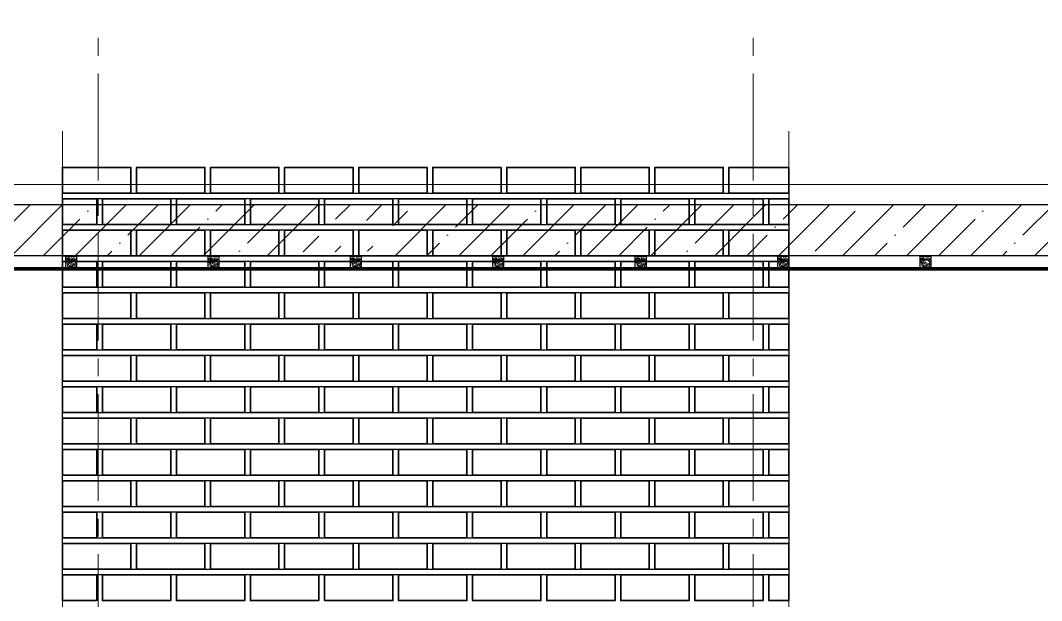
# Model space of a CAD drawing. Header units: millimetres. Extents: x 306212 to 393045, y -154783 to -111932.
# Drawn here: x 379156 to 382741, y -142607 to -140571 of the extents above; entities that cross this region are included whole.
import ezdxf

# ---------------------------------------------------------------- set-up
doc = ezdxf.new("R2010")
doc.units = ezdxf.units.MM
doc.linetypes.add('CENTER2', pattern=[1.125, 0.75, -0.125, 0.125, -0.125])
doc.layers.add('ahsap', color=222, linetype='Continuous', lineweight=13)
doc.layers.add('AKS', color=252, linetype='CENTER2')

msp = doc.modelspace()

# ---------------------------------------------------------------- hatches: boundary and pattern name
at = {"layer": 'ahsap'}
h = msp.add_hatch(dxfattribs=at)
h.set_pattern_fill('ANSI35', color=251, scale=25, style=0)
h.set_pattern_definition([(45, (29611.11, 3004), (-112.2532, 112.2532), []), (45, (29723.36, 3004), (-112.2532, 112.2532), [198.4375, -39.6875, 0, -39.6875])])
h.paths.add_polyline_path([(386093.4, -141217.4), (381853.4, -141217.4), (381853.4, -141253.4), (381853.4, -141397.4), (386093.4, -141397.4)], flags=16)
h.paths.add_polyline_path([(379428.4, -141217.4), (379303.4, -141217.4), (379303.4, -141253.4), (379428.4, -141253.4)])
h.paths.add_polyline_path([(379428.4, -141253.4), (379303.4, -141253.4), (379303.4, -141273.4), (379423.4, -141273.4), (379428.4, -141273.4)])
h.paths.add_polyline_path([(379423.4, -141273.4), (379303.4, -141273.4), (379303.4, -141363.4), (379423.4, -141363.4)])
h.paths.add_polyline_path([(379428.4, -141363.4), (379303.4, -141363.4), (379303.4, -141383.4), (379428.4, -141383.4)])
h.paths.add_polyline_path([(379428.4, -141383.4), (379303.4, -141383.4), (379303.4, -141397.4), (379428.4, -141397.4)])
h.paths.add_polyline_path([(379543.4, -141383.4), (379428.4, -141383.4), (379428.4, -141397.4), (379543.4, -141397.4)])
h.paths.add_polyline_path([(381853.4, -141363.4), (379428.4, -141363.4), (379428.4, -141383.4), (379543.4, -141383.4), (381853.4, -141383.4)])
h.paths.add_polyline_path([(379443.4, -141273.4), (379428.4, -141273.4), (379428.4, -141363.4), (379443.4, -141363.4)])
h.paths.add_polyline_path([(381853.4, -141253.4), (379428.4, -141253.4), (379428.4, -141273.4), (379503.4, -141273.4), (379683.4, -141273.4), (381853.4, -141273.4)])
h.paths.add_polyline_path([(379428.4, -141273.4), (379423.4, -141273.4), (379423.4, -141363.4), (379428.4, -141363.4)])
h.paths.add_polyline_path([(379543.4, -141217.4), (379428.4, -141217.4), (379428.4, -141253.4), (379503.4, -141253.4), (379543.4, -141253.4)])
h.paths.add_polyline_path([(379563.4, -141217.4), (379543.4, -141217.4), (379543.4, -141253.4), (379563.4, -141253.4)])
h.paths.add_polyline_path([(379803.4, -141217.4), (379563.4, -141217.4), (379563.4, -141253.4), (379763.4, -141253.4), (379803.4, -141253.4)])
h.paths.add_polyline_path([(379703.4, -141273.4), (379683.4, -141273.4), (379683.4, -141363.4), (379703.4, -141363.4)])
h.paths.add_polyline_path([(379683.4, -141273.4), (379443.4, -141273.4), (379443.4, -141363.4), (379643.4, -141363.4), (379683.4, -141363.4)])
h.paths.add_polyline_path([(379803.4, -141383.4), (379563.4, -141383.4), (379563.4, -141397.4), (379803.4, -141397.4)])
h.paths.add_polyline_path([(379563.4, -141383.4), (379543.4, -141383.4), (379543.4, -141397.4), (379563.4, -141397.4)])
h.paths.add_polyline_path([(379823.4, -141383.4), (379803.4, -141383.4), (379803.4, -141397.4), (379823.4, -141397.4)])
h.paths.add_polyline_path([(379943.4, -141273.4), (379703.4, -141273.4), (379703.4, -141363.4), (379903.4, -141363.4), (379943.4, -141363.4)])
h.paths.add_polyline_path([(379823.4, -141217.4), (379803.4, -141217.4), (379803.4, -141253.4), (379823.4, -141253.4)])
h.paths.add_polyline_path([(380063.4, -141217.4), (379823.4, -141217.4), (379823.4, -141253.4), (380023.4, -141253.4), (380063.4, -141253.4)])
h.paths.add_polyline_path([(380083.4, -141217.4), (380063.4, -141217.4), (380063.4, -141253.4), (380083.4, -141253.4)])
h.paths.add_polyline_path([(379963.4, -141273.4), (379943.4, -141273.4), (379943.4, -141363.4), (379963.4, -141363.4)])
h.paths.add_polyline_path([(380203.4, -141273.4), (379963.4, -141273.4), (379963.4, -141363.4), (380163.4, -141363.4), (380203.4, -141363.4)])
h.paths.add_polyline_path([(380063.4, -141383.4), (379823.4, -141383.4), (379823.4, -141397.4), (380063.4, -141397.4)])
h.paths.add_polyline_path([(380343.4, -141383.4), (380323.4, -141383.4), (380323.4, -141397.4), (380343.4, -141397.4)])
h.paths.add_polyline_path([(380083.4, -141383.4), (380063.4, -141383.4), (380063.4, -141397.4), (380083.4, -141397.4)])
h.paths.add_polyline_path([(380323.4, -141217.4), (380083.4, -141217.4), (380083.4, -141253.4), (380283.4, -141253.4), (380323.4, -141253.4)])
h.paths.add_polyline_path([(380343.4, -141217.4), (380323.4, -141217.4), (380323.4, -141253.4), (380343.4, -141253.4)])
h.paths.add_polyline_path([(380483.4, -141273.4), (380463.4, -141273.4), (380463.4, -141363.4), (380483.4, -141363.4)])
h.paths.add_polyline_path([(380583.4, -141217.4), (380343.4, -141217.4), (380343.4, -141253.4), (380543.4, -141253.4), (380583.4, -141253.4)])
h.paths.add_polyline_path([(380603.4, -141217.4), (380583.4, -141217.4), (380583.4, -141253.4), (380603.4, -141253.4)])
h.paths.add_polyline_path([(380723.4, -141273.4), (380483.4, -141273.4), (380483.4, -141363.4), (380683.4, -141363.4), (380723.4, -141363.4)])
h.paths.add_polyline_path([(380583.4, -141383.4), (380343.4, -141383.4), (380343.4, -141397.4), (380583.4, -141397.4)])
h.paths.add_polyline_path([(380603.4, -141383.4), (380583.4, -141383.4), (380583.4, -141397.4), (380603.4, -141397.4)])
h.paths.add_polyline_path([(380843.4, -141383.4), (380603.4, -141383.4), (380603.4, -141397.4), (380843.4, -141397.4)])
h.paths.add_polyline_path([(386093.4, -141217.4), (380843.4, -141217.4), (380843.4, -141253.4), (381853.4, -141253.4), (381853.4, -141273.4), (380723.4, -141273.4), (380723.4, -141363.4), (381853.4, -141363.4), (381853.4, -141383.4), (380843.4, -141383.4), (380843.4, -141397.4), (386093.4, -141397.4)])
h.paths.add_polyline_path([(380843.4, -141217.4), (380603.4, -141217.4), (380603.4, -141253.4), (380803.4, -141253.4), (380843.4, -141253.4)])
h.paths.add_polyline_path([(379303.4, -141217.4), (378013.4, -141217.4), (378003.4, -141217.4), (378003.4, -141397.4), (378013.4, -141397.4), (379303.4, -141397.4), (379303.4, -141383.4)])
h.paths.add_polyline_path([(386093.4, -141217.4), (381853.4, -141217.4), (381853.4, -141253.4), (381853.4, -141397.4), (386093.4, -141397.4)], flags=17)
h.paths.add_polyline_path([(378013.4, -141270.9), (378013.4, -141250.9), (378013.4, -141217.4), (374783.4, -141217.4), (374783.4, -141250.9), (374783.4, -141270.9), (374783.4, -141360.9), (374783.4, -141380.9), (374783.4, -141397.4), (378013.4, -141397.4), (378013.4, -141380.9), (378013.4, -141360.9)])

# ---------------------------------------------------------------- linework, layer by layer
for p, q in [((379303.4, -140959.9), (379303.4, -147357.4)), ((381853.4, -140959.9), (381853.4, -147357.4)), ((385973.4, -141147.4), (374783.4, -141147.4))]:
    msp.add_line(p, q, dxfattribs=at)
at = {"layer": 'ahsap', "color": 26, "lineweight": 35}
for points in [[(379503.4, -141177.4), (379303.4, -141177.4), (379303.4, -141087.4), (379543.4, -141087.4), (379543.4, -141177.4), (379503.4, -141177.4)], [(379763.4, -141177.4), (379563.4, -141177.4), (379563.4, -141087.4), (379803.4, -141087.4), (379803.4, -141177.4), (379763.4, -141177.4)], [(380023.4, -141177.4), (379823.4, -141177.4), (379823.4, -141087.4), (380063.4, -141087.4), (380063.4, -141177.4), (380023.4, -141177.4)], [(380283.4, -141177.4), (380083.4, -141177.4), (380083.4, -141087.4), (380323.4, -141087.4), (380323.4, -141177.4), (380283.4, -141177.4)], [(380543.4, -141177.4), (380343.4, -141177.4), (380343.4, -141087.4), (380583.4, -141087.4), (380583.4, -141177.4), (380543.4, -141177.4)], [(380803.4, -141177.4), (380603.4, -141177.4), (380603.4, -141087.4), (380843.4, -141087.4), (380843.4, -141177.4), (380803.4, -141177.4)], [(381063.4, -141177.4), (380863.4, -141177.4), (380863.4, -141087.4), (381103.4, -141087.4), (381103.4, -141177.4), (381063.4, -141177.4)], [(381323.4, -141177.4), (381123.4, -141177.4), (381123.4, -141087.4), (381363.4, -141087.4), (381363.4, -141177.4), (381323.4, -141177.4)], [(381583.4, -141177.4), (381383.4, -141177.4), (381383.4, -141087.4), (381623.4, -141087.4), (381623.4, -141177.4), (381583.4, -141177.4)], [(381843.4, -141177.4), (381643.4, -141177.4), (381643.4, -141087.4), (381853.4, -141087.4), (381853.4, -141177.4), (381843.4, -141177.4)], [(379303.4, -141287.4), (379303.4, -141197.4), (379423.4, -141197.4), (379423.4, -141287.4), (379303.4, -141287.4)], [(379643.4, -141287.4), (379443.4, -141287.4), (379443.4, -141197.4), (379683.4, -141197.4), (379683.4, -141287.4), (379643.4, -141287.4)], [(379903.4, -141287.4), (379703.4, -141287.4), (379703.4, -141197.4), (379943.4, -141197.4), (379943.4, -141287.4), (379903.4, -141287.4)], [(380163.4, -141287.4), (379963.4, -141287.4), (379963.4, -141197.4), (380203.4, -141197.4), (380203.4, -141287.4), (380163.4, -141287.4)], [(380423.4, -141287.4), (380223.4, -141287.4), (380223.4, -141197.4), (380463.4, -141197.4), (380463.4, -141287.4), (380423.4, -141287.4)], [(380683.4, -141287.4), (380483.4, -141287.4), (380483.4, -141197.4), (380723.4, -141197.4), (380723.4, -141287.4), (380683.4, -141287.4)], [(380943.4, -141287.4), (380743.4, -141287.4), (380743.4, -141197.4), (380983.4, -141197.4), (380983.4, -141287.4), (380943.4, -141287.4)], [(381203.4, -141287.4), (381003.4, -141287.4), (381003.4, -141197.4), (381243.4, -141197.4), (381243.4, -141287.4), (381203.4, -141287.4)], [(381463.4, -141287.4), (381263.4, -141287.4), (381263.4, -141197.4), (381503.4, -141197.4), (381503.4, -141287.4), (381463.4, -141287.4)], [(381723.4, -141287.4), (381523.4, -141287.4), (381523.4, -141197.4), (381763.4, -141197.4), (381763.4, -141287.4), (381723.4, -141287.4)], [(381853.4, -141287.4), (381783.4, -141287.4), (381783.4, -141197.4), (381853.4, -141197.4), (381853.4, -141287.4), (381853.4, -141287.4)], [(379503.4, -141397.4), (379303.4, -141397.4), (379303.4, -141307.4), (379543.4, -141307.4), (379543.4, -141397.4), (379503.4, -141397.4)], [(379763.4, -141397.4), (379563.4, -141397.4), (379563.4, -141307.4), (379803.4, -141307.4), (379803.4, -141397.4), (379763.4, -141397.4)], [(380023.4, -141397.4), (379823.4, -141397.4), (379823.4, -141307.4), (380063.4, -141307.4), (380063.4, -141397.4), (380023.4, -141397.4)], [(380283.4, -141397.4), (380083.4, -141397.4), (380083.4, -141307.4), (380323.4, -141307.4), (380323.4, -141397.4), (380283.4, -141397.4)], [(380543.4, -141397.4), (380343.4, -141397.4), (380343.4, -141307.4), (380583.4, -141307.4), (380583.4, -141397.4), (380543.4, -141397.4)], [(380803.4, -141397.4), (380603.4, -141397.4), (380603.4, -141307.4), (380843.4, -141307.4), (380843.4, -141397.4), (380803.4, -141397.4)], [(381063.4, -141397.4), (380863.4, -141397.4), (380863.4, -141307.4), (381103.4, -141307.4), (381103.4, -141397.4), (381063.4, -141397.4)], [(381323.4, -141397.4), (381123.4, -141397.4), (381123.4, -141307.4), (381363.4, -141307.4), (381363.4, -141397.4), (381323.4, -141397.4)], [(381583.4, -141397.4), (381383.4, -141397.4), (381383.4, -141307.4), (381623.4, -141307.4), (381623.4, -141397.4), (381583.4, -141397.4)], [(381843.4, -141397.4), (381643.4, -141397.4), (381643.4, -141307.4), (381853.4, -141307.4), (381853.4, -141397.4), (381843.4, -141397.4)], [(379303.4, -141507.4), (379303.4, -141417.4), (379423.4, -141417.4), (379423.4, -141507.4), (379303.4, -141507.4)], [(379643.4, -141507.4), (379443.4, -141507.4), (379443.4, -141417.4), (379683.4, -141417.4), (379683.4, -141507.4), (379643.4, -141507.4)], [(379903.4, -141507.4), (379703.4, -141507.4), (379703.4, -141417.4), (379943.4, -141417.4), (379943.4, -141507.4), (379903.4, -141507.4)], [(380163.4, -141507.4), (379963.4, -141507.4), (379963.4, -141417.4), (380203.4, -141417.4), (380203.4, -141507.4), (380163.4, -141507.4)], [(380423.4, -141507.4), (380223.4, -141507.4), (380223.4, -141417.4), (380463.4, -141417.4), (380463.4, -141507.4), (380423.4, -141507.4)], [(380683.4, -141507.4), (380483.4, -141507.4), (380483.4, -141417.4), (380723.4, -141417.4), (380723.4, -141507.4), (380683.4, -141507.4)], [(380943.4, -141507.4), (380743.4, -141507.4), (380743.4, -141417.4), (380983.4, -141417.4), (380983.4, -141507.4), (380943.4, -141507.4)], [(381203.4, -141507.4), (381003.4, -141507.4), (381003.4, -141417.4), (381243.4, -141417.4), (381243.4, -141507.4), (381203.4, -141507.4)], [(381463.4, -141507.4), (381263.4, -141507.4), (381263.4, -141417.4), (381503.4, -141417.4), (381503.4, -141507.4), (381463.4, -141507.4)], [(381723.4, -141507.4), (381523.4, -141507.4), (381523.4, -141417.4), (381763.4, -141417.4), (381763.4, -141507.4), (381723.4, -141507.4)], [(381853.4, -141507.4), (381783.4, -141507.4), (381783.4, -141417.4), (381853.4, -141417.4), (381853.4, -141507.4), (381853.4, -141507.4)], [(379503.4, -141617.4), (379303.4, -141617.4), (379303.4, -141527.4), (379543.4, -141527.4), (379543.4, -141617.4), (379503.4, -141617.4)], [(379763.4, -141617.4), (379563.4, -141617.4), (379563.4, -141527.4), (379803.4, -141527.4), (379803.4, -141617.4), (379763.4, -141617.4)], [(380023.4, -141617.4), (379823.4, -141617.4), (379823.4, -141527.4), (380063.4, -141527.4), (380063.4, -141617.4), (380023.4, -141617.4)], [(380283.4, -141617.4), (380083.4, -141617.4), (380083.4, -141527.4), (380323.4, -141527.4), (380323.4, -141617.4), (380283.4, -141617.4)], [(380543.4, -141617.4), (380343.4, -141617.4), (380343.4, -141527.4), (380583.4, -141527.4), (380583.4, -141617.4), (380543.4, -141617.4)], [(380803.4, -141617.4), (380603.4, -141617.4), (380603.4, -141527.4), (380843.4, -141527.4), (380843.4, -141617.4), (380803.4, -141617.4)], [(381063.4, -141617.4), (380863.4, -141617.4), (380863.4, -141527.4), (381103.4, -141527.4), (381103.4, -141617.4), (381063.4, -141617.4)], [(381323.4, -141617.4), (381123.4, -141617.4), (381123.4, -141527.4), (381363.4, -141527.4), (381363.4, -141617.4), (381323.4, -141617.4)], [(381583.4, -141617.4), (381383.4, -141617.4), (381383.4, -141527.4), (381623.4, -141527.4), (381623.4, -141617.4), (381583.4, -141617.4)], [(381843.4, -141617.4), (381643.4, -141617.4), (381643.4, -141527.4), (381853.4, -141527.4), (381853.4, -141617.4), (381843.4, -141617.4)], [(379303.4, -141727.4), (379303.4, -141637.4), (379423.4, -141637.4), (379423.4, -141727.4), (379303.4, -141727.4)], [(379643.4, -141727.4), (379443.4, -141727.4), (379443.4, -141637.4), (379683.4, -141637.4), (379683.4, -141727.4), (379643.4, -141727.4)], [(379903.4, -141727.4), (379703.4, -141727.4), (379703.4, -141637.4), (379943.4, -141637.4), (379943.4, -141727.4), (379903.4, -141727.4)], [(380163.4, -141727.4), (379963.4, -141727.4), (379963.4, -141637.4), (380203.4, -141637.4), (380203.4, -141727.4), (380163.4, -141727.4)], [(380423.4, -141727.4), (380223.4, -141727.4), (380223.4, -141637.4), (380463.4, -141637.4), (380463.4, -141727.4), (380423.4, -141727.4)], [(380683.4, -141727.4), (380483.4, -141727.4), (380483.4, -141637.4), (380723.4, -141637.4), (380723.4, -141727.4), (380683.4, -141727.4)], [(380943.4, -141727.4), (380743.4, -141727.4), (380743.4, -141637.4), (380983.4, -141637.4), (380983.4, -141727.4), (380943.4, -141727.4)], [(381203.4, -141727.4), (381003.4, -141727.4), (381003.4, -141637.4), (381243.4, -141637.4), (381243.4, -141727.4), (381203.4, -141727.4)], [(381463.4, -141727.4), (381263.4, -141727.4), (381263.4, -141637.4), (381503.4, -141637.4), (381503.4, -141727.4), (381463.4, -141727.4)], [(381723.4, -141727.4), (381523.4, -141727.4), (381523.4, -141637.4), (381763.4, -141637.4), (381763.4, -141727.4), (381723.4, -141727.4)], [(381853.4, -141727.4), (381783.4, -141727.4), (381783.4, -141637.4), (381853.4, -141637.4), (381853.4, -141727.4), (381853.4, -141727.4)], [(379503.4, -141837.4), (379303.4, -141837.4), (379303.4, -141747.4), (379543.4, -141747.4), (379543.4, -141837.4), (379503.4, -141837.4)], [(379763.4, -141837.4), (379563.4, -141837.4), (379563.4, -141747.4), (379803.4, -141747.4), (379803.4, -141837.4), (379763.4, -141837.4)], [(380023.4, -141837.4), (379823.4, -141837.4), (379823.4, -141747.4), (380063.4, -141747.4), (380063.4, -141837.4), (380023.4, -141837.4)], [(380283.4, -141837.4), (380083.4, -141837.4), (380083.4, -141747.4), (380323.4, -141747.4), (380323.4, -141837.4), (380283.4, -141837.4)], [(380543.4, -141837.4), (380343.4, -141837.4), (380343.4, -141747.4), (380583.4, -141747.4), (380583.4, -141837.4), (380543.4, -141837.4)], [(380803.4, -141837.4), (380603.4, -141837.4), (380603.4, -141747.4), (380843.4, -141747.4), (380843.4, -141837.4), (380803.4, -141837.4)], [(381063.4, -141837.4), (380863.4, -141837.4), (380863.4, -141747.4), (381103.4, -141747.4), (381103.4, -141837.4), (381063.4, -141837.4)], [(381323.4, -141837.4), (381123.4, -141837.4), (381123.4, -141747.4), (381363.4, -141747.4), (381363.4, -141837.4), (381323.4, -141837.4)], [(381583.4, -141837.4), (381383.4, -141837.4), (381383.4, -141747.4), (381623.4, -141747.4), (381623.4, -141837.4), (381583.4, -141837.4)], [(381843.4, -141837.4), (381643.4, -141837.4), (381643.4, -141747.4), (381853.4, -141747.4), (381853.4, -141837.4), (381843.4, -141837.4)], [(379303.4, -141947.4), (379303.4, -141857.4), (379423.4, -141857.4), (379423.4, -141947.4), (379303.4, -141947.4)], [(379643.4, -141947.4), (379443.4, -141947.4), (379443.4, -141857.4), (379683.4, -141857.4), (379683.4, -141947.4), (379643.4, -141947.4)], [(379903.4, -141947.4), (379703.4, -141947.4), (379703.4, -141857.4), (379943.4, -141857.4), (379943.4, -141947.4), (379903.4, -141947.4)], [(380163.4, -141947.4), (379963.4, -141947.4), (379963.4, -141857.4), (380203.4, -141857.4), (380203.4, -141947.4), (380163.4, -141947.4)], [(380423.4, -141947.4), (380223.4, -141947.4), (380223.4, -141857.4), (380463.4, -141857.4), (380463.4, -141947.4), (380423.4, -141947.4)], [(380683.4, -141947.4), (380483.4, -141947.4), (380483.4, -141857.4), (380723.4, -141857.4), (380723.4, -141947.4), (380683.4, -141947.4)], [(380943.4, -141947.4), (380743.4, -141947.4), (380743.4, -141857.4), (380983.4, -141857.4), (380983.4, -141947.4), (380943.4, -141947.4)], [(381203.4, -141947.4), (381003.4, -141947.4), (381003.4, -141857.4), (381243.4, -141857.4), (381243.4, -141947.4), (381203.4, -141947.4)], [(381463.4, -141947.4), (381263.4, -141947.4), (381263.4, -141857.4), (381503.4, -141857.4), (381503.4, -141947.4), (381463.4, -141947.4)], [(381723.4, -141947.4), (381523.4, -141947.4), (381523.4, -141857.4), (381763.4, -141857.4), (381763.4, -141947.4), (381723.4, -141947.4)], [(381853.4, -141947.4), (381783.4, -141947.4), (381783.4, -141857.4), (381853.4, -141857.4), (381853.4, -141947.4), (381853.4, -141947.4)], [(379503.4, -142057.4), (379303.4, -142057.4), (379303.4, -141967.4), (379543.4, -141967.4), (379543.4, -142057.4), (379503.4, -142057.4)], [(379763.4, -142057.4), (379563.4, -142057.4), (379563.4, -141967.4), (379803.4, -141967.4), (379803.4, -142057.4), (379763.4, -142057.4)], [(380023.4, -142057.4), (379823.4, -142057.4), (379823.4, -141967.4), (380063.4, -141967.4), (380063.4, -142057.4), (380023.4, -142057.4)], [(380283.4, -142057.4), (380083.4, -142057.4), (380083.4, -141967.4), (380323.4, -141967.4), (380323.4, -142057.4), (380283.4, -142057.4)], [(380543.4, -142057.4), (380343.4, -142057.4), (380343.4, -141967.4), (380583.4, -141967.4), (380583.4, -142057.4), (380543.4, -142057.4)], [(380803.4, -142057.4), (380603.4, -142057.4), (380603.4, -141967.4), (380843.4, -141967.4), (380843.4, -142057.4), (380803.4, -142057.4)], [(381063.4, -142057.4), (380863.4, -142057.4), (380863.4, -141967.4), (381103.4, -141967.4), (381103.4, -142057.4), (381063.4, -142057.4)], [(381323.4, -142057.4), (381123.4, -142057.4), (381123.4, -141967.4), (381363.4, -141967.4), (381363.4, -142057.4), (381323.4, -142057.4)], [(381583.4, -142057.4), (381383.4, -142057.4), (381383.4, -141967.4), (381623.4, -141967.4), (381623.4, -142057.4), (381583.4, -142057.4)], [(381843.4, -142057.4), (381643.4, -142057.4), (381643.4, -141967.4), (381853.4, -141967.4), (381853.4, -142057.4), (381843.4, -142057.4)], [(379303.4, -142167.4), (379303.4, -142077.4), (379423.4, -142077.4), (379423.4, -142167.4), (379303.4, -142167.4)], [(379643.4, -142167.4), (379443.4, -142167.4), (379443.4, -142077.4), (379683.4, -142077.4), (379683.4, -142167.4), (379643.4, -142167.4)], [(379903.4, -142167.4), (379703.4, -142167.4), (379703.4, -142077.4), (379943.4, -142077.4), (379943.4, -142167.4), (379903.4, -142167.4)], [(380163.4, -142167.4), (379963.4, -142167.4), (379963.4, -142077.4), (380203.4, -142077.4), (380203.4, -142167.4), (380163.4, -142167.4)], [(380423.4, -142167.4), (380223.4, -142167.4), (380223.4, -142077.4), (380463.4, -142077.4), (380463.4, -142167.4), (380423.4, -142167.4)], [(380683.4, -142167.4), (380483.4, -142167.4), (380483.4, -142077.4), (380723.4, -142077.4), (380723.4, -142167.4), (380683.4, -142167.4)], [(380943.4, -142167.4), (380743.4, -142167.4), (380743.4, -142077.4), (380983.4, -142077.4), (380983.4, -142167.4), (380943.4, -142167.4)], [(381203.4, -142167.4), (381003.4, -142167.4), (381003.4, -142077.4), (381243.4, -142077.4), (381243.4, -142167.4), (381203.4, -142167.4)], [(381463.4, -142167.4), (381263.4, -142167.4), (381263.4, -142077.4), (381503.4, -142077.4), (381503.4, -142167.4), (381463.4, -142167.4)], [(381723.4, -142167.4), (381523.4, -142167.4), (381523.4, -142077.4), (381763.4, -142077.4), (381763.4, -142167.4), (381723.4, -142167.4)], [(381853.4, -142167.4), (381783.4, -142167.4), (381783.4, -142077.4), (381853.4, -142077.4), (381853.4, -142167.4), (381853.4, -142167.4)], [(379503.4, -142277.4), (379303.4, -142277.4), (379303.4, -142187.4), (379543.4, -142187.4), (379543.4, -142277.4), (379503.4, -142277.4)], [(379763.4, -142277.4), (379563.4, -142277.4), (379563.4, -142187.4), (379803.4, -142187.4), (379803.4, -142277.4), (379763.4, -142277.4)], [(380023.4, -142277.4), (379823.4, -142277.4), (379823.4, -142187.4), (380063.4, -142187.4), (380063.4, -142277.4), (380023.4, -142277.4)], [(380283.4, -142277.4), (380083.4, -142277.4), (380083.4, -142187.4), (380323.4, -142187.4), (380323.4, -142277.4), (380283.4, -142277.4)], [(380543.4, -142277.4), (380343.4, -142277.4), (380343.4, -142187.4), (380583.4, -142187.4), (380583.4, -142277.4), (380543.4, -142277.4)], [(380803.4, -142277.4), (380603.4, -142277.4), (380603.4, -142187.4), (380843.4, -142187.4), (380843.4, -142277.4), (380803.4, -142277.4)], [(381063.4, -142277.4), (380863.4, -142277.4), (380863.4, -142187.4), (381103.4, -142187.4), (381103.4, -142277.4), (381063.4, -142277.4)], [(381323.4, -142277.4), (381123.4, -142277.4), (381123.4, -142187.4), (381363.4, -142187.4), (381363.4, -142277.4), (381323.4, -142277.4)], [(381583.4, -142277.4), (381383.4, -142277.4), (381383.4, -142187.4), (381623.4, -142187.4), (381623.4, -142277.4), (381583.4, -142277.4)], [(381843.4, -142277.4), (381643.4, -142277.4), (381643.4, -142187.4), (381853.4, -142187.4), (381853.4, -142277.4), (381843.4, -142277.4)], [(379303.4, -142387.4), (379303.4, -142297.4), (379423.4, -142297.4), (379423.4, -142387.4), (379303.4, -142387.4)], [(379643.4, -142387.4), (379443.4, -142387.4), (379443.4, -142297.4), (379683.4, -142297.4), (379683.4, -142387.4), (379643.4, -142387.4)], [(379903.4, -142387.4), (379703.4, -142387.4), (379703.4, -142297.4), (379943.4, -142297.4), (379943.4, -142387.4), (379903.4, -142387.4)], [(380163.4, -142387.4), (379963.4, -142387.4), (379963.4, -142297.4), (380203.4, -142297.4), (380203.4, -142387.4), (380163.4, -142387.4)], [(380423.4, -142387.4), (380223.4, -142387.4), (380223.4, -142297.4), (380463.4, -142297.4), (380463.4, -142387.4), (380423.4, -142387.4)], [(380683.4, -142387.4), (380483.4, -142387.4), (380483.4, -142297.4), (380723.4, -142297.4), (380723.4, -142387.4), (380683.4, -142387.4)], [(380943.4, -142387.4), (380743.4, -142387.4), (380743.4, -142297.4), (380983.4, -142297.4), (380983.4, -142387.4), (380943.4, -142387.4)], [(381203.4, -142387.4), (381003.4, -142387.4), (381003.4, -142297.4), (381243.4, -142297.4), (381243.4, -142387.4), (381203.4, -142387.4)], [(381463.4, -142387.4), (381263.4, -142387.4), (381263.4, -142297.4), (381503.4, -142297.4), (381503.4, -142387.4), (381463.4, -142387.4)], [(381723.4, -142387.4), (381523.4, -142387.4), (381523.4, -142297.4), (381763.4, -142297.4), (381763.4, -142387.4), (381723.4, -142387.4)], [(381853.4, -142387.4), (381783.4, -142387.4), (381783.4, -142297.4), (381853.4, -142297.4), (381853.4, -142387.4), (381853.4, -142387.4)], [(379503.4, -142497.4), (379303.4, -142497.4), (379303.4, -142407.4), (379543.4, -142407.4), (379543.4, -142497.4), (379503.4, -142497.4)], [(379763.4, -142497.4), (379563.4, -142497.4), (379563.4, -142407.4), (379803.4, -142407.4), (379803.4, -142497.4), (379763.4, -142497.4)], [(380023.4, -142497.4), (379823.4, -142497.4), (379823.4, -142407.4), (380063.4, -142407.4), (380063.4, -142497.4), (380023.4, -142497.4)], [(380283.4, -142497.4), (380083.4, -142497.4), (380083.4, -142407.4), (380323.4, -142407.4), (380323.4, -142497.4), (380283.4, -142497.4)], [(380543.4, -142497.4), (380343.4, -142497.4), (380343.4, -142407.4), (380583.4, -142407.4), (380583.4, -142497.4), (380543.4, -142497.4)], [(380803.4, -142497.4), (380603.4, -142497.4), (380603.4, -142407.4), (380843.4, -142407.4), (380843.4, -142497.4), (380803.4, -142497.4)], [(381063.4, -142497.4), (380863.4, -142497.4), (380863.4, -142407.4), (381103.4, -142407.4), (381103.4, -142497.4), (381063.4, -142497.4)], [(381323.4, -142497.4), (381123.4, -142497.4), (381123.4, -142407.4), (381363.4, -142407.4), (381363.4, -142497.4), (381323.4, -142497.4)], [(381583.4, -142497.4), (381383.4, -142497.4), (381383.4, -142407.4), (381623.4, -142407.4), (381623.4, -142497.4), (381583.4, -142497.4)], [(381843.4, -142497.4), (381643.4, -142497.4), (381643.4, -142407.4), (381853.4, -142407.4), (381853.4, -142497.4), (381843.4, -142497.4)], [(379303.4, -142607.4), (379303.4, -142517.4), (379423.4, -142517.4), (379423.4, -142607.4), (379303.4, -142607.4)], [(379643.4, -142607.4), (379443.4, -142607.4), (379443.4, -142517.4), (379683.4, -142517.4), (379683.4, -142607.4), (379643.4, -142607.4)], [(379903.4, -142607.4), (379703.4, -142607.4), (379703.4, -142517.4), (379943.4, -142517.4), (379943.4, -142607.4), (379903.4, -142607.4)], [(380163.4, -142607.4), (379963.4, -142607.4), (379963.4, -142517.4), (380203.4, -142517.4), (380203.4, -142607.4), (380163.4, -142607.4)], [(380423.4, -142607.4), (380223.4, -142607.4), (380223.4, -142517.4), (380463.4, -142517.4), (380463.4, -142607.4), (380423.4, -142607.4)], [(380683.4, -142607.4), (380483.4, -142607.4), (380483.4, -142517.4), (380723.4, -142517.4), (380723.4, -142607.4), (380683.4, -142607.4)], [(380943.4, -142607.4), (380743.4, -142607.4), (380743.4, -142517.4), (380983.4, -142517.4), (380983.4, -142607.4), (380943.4, -142607.4)], [(381203.4, -142607.4), (381003.4, -142607.4), (381003.4, -142517.4), (381243.4, -142517.4), (381243.4, -142607.4), (381203.4, -142607.4)], [(381463.4, -142607.4), (381263.4, -142607.4), (381263.4, -142517.4), (381503.4, -142517.4), (381503.4, -142607.4), (381463.4, -142607.4)], [(381723.4, -142607.4), (381523.4, -142607.4), (381523.4, -142517.4), (381763.4, -142517.4), (381763.4, -142607.4), (381723.4, -142607.4)], [(381853.4, -142607.4), (381783.4, -142607.4), (381783.4, -142517.4), (381853.4, -142517.4), (381853.4, -142607.4), (381853.4, -142607.4)]]:
    msp.add_lwpolyline(points, dxfattribs=at)
at = {"layer": 'ahsap', "color": 251, "lineweight": 30}
for points in [[(379503.4, -141197.4), (379303.4, -141197.4), (379303.4, -141177.4), (381853.4, -141177.4), (381853.4, -141197.4), (379503.4, -141197.4)], [(378013.4, -141397.4), (374663.4, -141397.4), (374663.4, -141397.4), (374663.4, -141217.4), (374663.4, -141217.4), (378013.4, -141217.4), (386093.4, -141217.4), (386093.4, -141397.4), (378013.4, -141397.4)], [(379503.4, -141307.4), (379303.4, -141307.4), (379303.4, -141287.4), (381853.4, -141287.4), (381853.4, -141307.4), (379503.4, -141307.4)], [(379503.4, -141417.4), (379303.4, -141417.4), (379303.4, -141397.4), (381853.4, -141397.4), (381853.4, -141417.4), (379503.4, -141417.4)], [(379503.4, -141527.4), (379303.4, -141527.4), (379303.4, -141507.4), (381853.4, -141507.4), (381853.4, -141527.4), (379503.4, -141527.4)], [(379503.4, -141637.4), (379303.4, -141637.4), (379303.4, -141617.4), (381853.4, -141617.4), (381853.4, -141637.4), (379503.4, -141637.4)], [(379503.4, -141747.4), (379303.4, -141747.4), (379303.4, -141727.4), (381853.4, -141727.4), (381853.4, -141747.4), (379503.4, -141747.4)], [(379503.4, -141857.4), (379303.4, -141857.4), (379303.4, -141837.4), (381853.4, -141837.4), (381853.4, -141857.4), (379503.4, -141857.4)], [(379503.4, -141967.4), (379303.4, -141967.4), (379303.4, -141947.4), (381853.4, -141947.4), (381853.4, -141967.4), (379503.4, -141967.4)], [(379503.4, -142077.4), (379303.4, -142077.4), (379303.4, -142057.4), (381853.4, -142057.4), (381853.4, -142077.4), (379503.4, -142077.4)], [(379503.4, -142187.4), (379303.4, -142187.4), (379303.4, -142167.4), (381853.4, -142167.4), (381853.4, -142187.4), (379503.4, -142187.4)], [(379503.4, -142297.4), (379303.4, -142297.4), (379303.4, -142277.4), (381853.4, -142277.4), (381853.4, -142297.4), (379503.4, -142297.4)], [(379503.4, -142407.4), (379303.4, -142407.4), (379303.4, -142387.4), (381853.4, -142387.4), (381853.4, -142407.4), (379503.4, -142407.4)], [(379503.4, -142517.4), (379303.4, -142517.4), (379303.4, -142497.4), (381853.4, -142497.4), (381853.4, -142517.4), (379503.4, -142517.4)]]:
    msp.add_lwpolyline(points, dxfattribs=at)
at = {"layer": 'ahsap', "color": 46, "lineweight": 30}
for points in [[(379353.4, -141439.4), (379353.4, -141399.9), (379313.4, -141399.9), (379313.4, -141439.4), (379353.4, -141439.4)], [(379853.4, -141439.4), (379853.4, -141399.9), (379813.4, -141399.9), (379813.4, -141439.4), (379853.4, -141439.4)], [(380353.4, -141439.4), (380353.4, -141399.9), (380313.4, -141399.9), (380313.4, -141439.4), (380353.4, -141439.4)], [(380853.4, -141439.4), (380853.4, -141399.9), (380813.4, -141399.9), (380813.4, -141439.4), (380853.4, -141439.4)], [(381353.4, -141439.4), (381353.4, -141399.9), (381313.4, -141399.9), (381313.4, -141439.4), (381353.4, -141439.4)], [(381853.4, -141439.4), (381853.4, -141399.9), (381813.4, -141399.9), (381813.4, -141439.4), (381853.4, -141439.4)], [(382353.4, -141439.4), (382353.4, -141399.9), (382313.4, -141399.9), (382313.4, -141439.4), (382353.4, -141439.4)], [(385973.4, -141439.4), (374783.4, -141439.4)], [(385973.4, -141443.4), (374783.4, -141443.4)], [(385973.4, -141447.4), (374783.4, -141447.4)]]:
    msp.add_lwpolyline(points, dxfattribs=at)
at = {"layer": 'ahsap', "color": 62}
for points in [[(379334, -141402.8), (379338, -141405.3), (379344.3, -141404.1), (379347.9, -141408.3), (379350.8, -141411.7)], [(379834, -141402.8), (379838, -141405.3), (379844.3, -141404.1), (379847.9, -141408.3), (379850.8, -141411.7)], [(380334, -141402.8), (380338, -141405.3), (380344.3, -141404.1), (380347.9, -141408.3), (380350.8, -141411.7)], [(380834, -141402.8), (380838, -141405.3), (380844.3, -141404.1), (380847.9, -141408.3), (380850.8, -141411.7)], [(381334, -141402.8), (381338, -141405.3), (381344.3, -141404.1), (381347.9, -141408.3), (381350.8, -141411.7)], [(381834, -141402.8), (381838, -141405.3), (381844.3, -141404.1), (381847.9, -141408.3), (381850.8, -141411.7)], [(382334, -141402.8), (382338, -141405.3), (382344.3, -141404.1), (382347.9, -141408.3), (382350.8, -141411.7)], [(379315.1, -141409.3), (379316.6, -141415.2), (379322.9, -141419.9), (379325, -141429.9), (379336.8, -141431.9), (379348, -141434.5), (379350.5, -141437)], [(379315.2, -141418.6), (379318.1, -141420.7), (379321, -141426.9), (379321.3, -141433.5), (379328.1, -141435.3), (379338.2, -141435.2), (379342.2, -141436.8)], [(379316.7, -141405.9), (379320.2, -141411.9), (379325.1, -141415.5), (379329.6, -141424.8), (379340.2, -141427.5), (379351, -141430.4)], [(379319.6, -141404.6), (379322.7, -141409.2), (379329.5, -141415.5), (379331.8, -141419.8), (379339.4, -141423.2), (379347.2, -141426.1), (379350.9, -141428.1)], [(379321.6, -141403.3), (379326.7, -141409.3), (379332.9, -141412.6), (379341.1, -141412.6), (379346.5, -141417.3), (379350.4, -141426.2)], [(379326, -141403), (379330, -141407.6), (379337.4, -141409.6), (379343.5, -141409.6), (379347.5, -141414.7), (379350, -141420.2)], [(379815.1, -141409.3), (379816.6, -141415.2), (379822.9, -141419.9), (379825, -141429.9), (379836.8, -141431.9), (379848, -141434.5), (379850.5, -141437)], [(379815.2, -141418.6), (379818.1, -141420.7), (379821, -141426.9), (379821.3, -141433.5), (379828.1, -141435.3), (379838.2, -141435.2), (379842.2, -141436.8)], [(379816.7, -141405.9), (379820.2, -141411.9), (379825.1, -141415.5), (379829.6, -141424.8), (379840.2, -141427.5), (379851, -141430.4)], [(379819.6, -141404.6), (379822.7, -141409.2), (379829.5, -141415.5), (379831.8, -141419.8), (379839.4, -141423.2), (379847.2, -141426.1), (379850.9, -141428.1)], [(379821.6, -141403.3), (379826.7, -141409.3), (379832.9, -141412.6), (379841.1, -141412.6), (379846.5, -141417.3), (379850.4, -141426.2)], [(379826, -141403), (379830, -141407.6), (379837.4, -141409.6), (379843.5, -141409.6), (379847.5, -141414.7), (379850, -141420.2)], [(380315.1, -141409.3), (380316.6, -141415.2), (380322.9, -141419.9), (380325, -141429.9), (380336.8, -141431.9), (380348, -141434.5), (380350.5, -141437)], [(380315.2, -141418.6), (380318.1, -141420.7), (380321, -141426.9), (380321.3, -141433.5), (380328.1, -141435.3), (380338.2, -141435.2), (380342.2, -141436.8)], [(380316.7, -141405.9), (380320.2, -141411.9), (380325.1, -141415.5), (380329.6, -141424.8), (380340.2, -141427.5), (380351, -141430.4)], [(380319.6, -141404.6), (380322.7, -141409.2), (380329.5, -141415.5), (380331.8, -141419.8), (380339.4, -141423.2), (380347.2, -141426.1), (380350.9, -141428.1)], [(380321.6, -141403.3), (380326.7, -141409.3), (380332.9, -141412.6), (380341.1, -141412.6), (380346.5, -141417.3), (380350.4, -141426.2)], [(380326, -141403), (380330, -141407.6), (380337.4, -141409.6), (380343.5, -141409.6), (380347.5, -141414.7), (380350, -141420.2)], [(380815.1, -141409.3), (380816.6, -141415.2), (380822.9, -141419.9), (380825, -141429.9), (380836.8, -141431.9), (380848, -141434.5), (380850.5, -141437)], [(380815.2, -141418.6), (380818.1, -141420.7), (380821, -141426.9), (380821.3, -141433.5), (380828.1, -141435.3), (380838.2, -141435.2), (380842.2, -141436.8)], [(380816.7, -141405.9), (380820.2, -141411.9), (380825.1, -141415.5), (380829.6, -141424.8), (380840.2, -141427.5), (380851, -141430.4)], [(380819.6, -141404.6), (380822.7, -141409.2), (380829.5, -141415.5), (380831.8, -141419.8), (380839.4, -141423.2), (380847.2, -141426.1), (380850.9, -141428.1)], [(380821.6, -141403.3), (380826.7, -141409.3), (380832.9, -141412.6), (380841.1, -141412.6), (380846.5, -141417.3), (380850.4, -141426.2)], [(380826, -141403), (380830, -141407.6), (380837.4, -141409.6), (380843.5, -141409.6), (380847.5, -141414.7), (380850, -141420.2)], [(381315.1, -141409.3), (381316.6, -141415.2), (381322.9, -141419.9), (381325, -141429.9), (381336.8, -141431.9), (381348, -141434.5), (381350.5, -141437)], [(381315.2, -141418.6), (381318.1, -141420.7), (381321, -141426.9), (381321.3, -141433.5), (381328.1, -141435.3), (381338.2, -141435.2), (381342.2, -141436.8)], [(381316.7, -141405.9), (381320.2, -141411.9), (381325.1, -141415.5), (381329.6, -141424.8), (381340.2, -141427.5), (381351, -141430.4)], [(381319.6, -141404.6), (381322.7, -141409.2), (381329.5, -141415.5), (381331.8, -141419.8), (381339.4, -141423.2), (381347.2, -141426.1), (381350.9, -141428.1)], [(381321.6, -141403.3), (381326.7, -141409.3), (381332.9, -141412.6), (381341.1, -141412.6), (381346.5, -141417.3), (381350.4, -141426.2)], [(381326, -141403), (381330, -141407.6), (381337.4, -141409.6), (381343.5, -141409.6), (381347.5, -141414.7), (381350, -141420.2)], [(381815.1, -141409.3), (381816.6, -141415.2), (381822.9, -141419.9), (381825, -141429.9), (381836.8, -141431.9), (381848, -141434.5), (381850.5, -141437)], [(381815.2, -141418.6), (381818.1, -141420.7), (381821, -141426.9), (381821.3, -141433.5), (381828.1, -141435.3), (381838.2, -141435.2), (381842.2, -141436.8)], [(381816.7, -141405.9), (381820.2, -141411.9), (381825.1, -141415.5), (381829.6, -141424.8), (381840.2, -141427.5), (381851, -141430.4)], [(381819.6, -141404.6), (381822.7, -141409.2), (381829.5, -141415.5), (381831.8, -141419.8), (381839.4, -141423.2), (381847.2, -141426.1), (381850.9, -141428.1)], [(381821.6, -141403.3), (381826.7, -141409.3), (381832.9, -141412.6), (381841.1, -141412.6), (381846.5, -141417.3), (381850.4, -141426.2)], [(381826, -141403), (381830, -141407.6), (381837.4, -141409.6), (381843.5, -141409.6), (381847.5, -141414.7), (381850, -141420.2)], [(382315.1, -141409.3), (382316.6, -141415.2), (382322.9, -141419.9), (382325, -141429.9), (382336.8, -141431.9), (382348, -141434.5), (382350.5, -141437)], [(382315.2, -141418.6), (382318.1, -141420.7), (382321, -141426.9), (382321.3, -141433.5), (382328.1, -141435.3), (382338.2, -141435.2), (382342.2, -141436.8)], [(382316.7, -141405.9), (382320.2, -141411.9), (382325.1, -141415.5), (382329.6, -141424.8), (382340.2, -141427.5), (382351, -141430.4)], [(382319.6, -141404.6), (382322.7, -141409.2), (382329.5, -141415.5), (382331.8, -141419.8), (382339.4, -141423.2), (382347.2, -141426.1), (382350.9, -141428.1)], [(382321.6, -141403.3), (382326.7, -141409.3), (382332.9, -141412.6), (382341.1, -141412.6), (382346.5, -141417.3), (382350.4, -141426.2)], [(382326, -141403), (382330, -141407.6), (382337.4, -141409.6), (382343.5, -141409.6), (382347.5, -141414.7), (382350, -141420.2)]]:
    msp.add_spline(points, degree=3, dxfattribs=at)
at = {"layer": 'AKS', "lineweight": 5, "ltscale": 500}
for p, q in [((379428.4, -150695.1), (379428.4, -140571.2)), ((381728.4, -150695.1), (381728.4, -140571.2))]:
    msp.add_line(p, q, dxfattribs=at)

doc.saveas('drawing.dxf')
